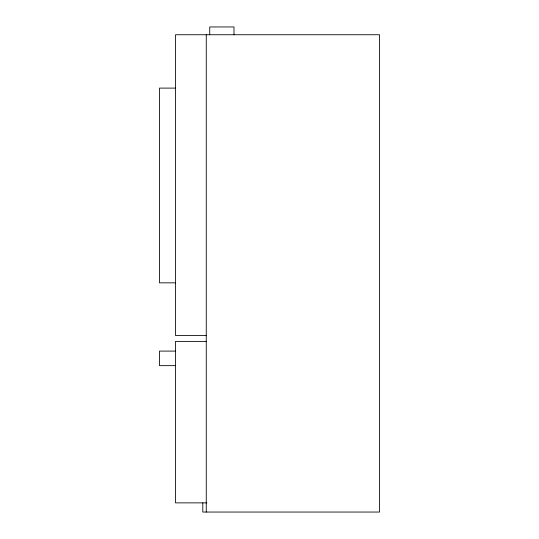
<?xml version="1.0" encoding="UTF-8"?>
<svg xmlns="http://www.w3.org/2000/svg" width="539" height="539" viewBox="0 0 539 539"><rect width="100%" height="100%" fill="white"/><g stroke="black" fill="none" stroke-linecap="round" stroke-linejoin="round"><path stroke-width="0.81" d="M175.512 88.106L159.483 88.106L159.483 282.84L175.512 282.84M206.262 335.507L175.512 335.507L175.512 34.745L379.517 34.745L379.517 512.05L202.799 512.05L202.799 502.867M206.262 341.396L175.512 341.396L175.512 502.867L206.922 502.867M175.512 351.098L159.483 351.098L159.483 365.651L175.512 365.651M233.987 34.745L233.987 26.95L209.732 26.95L209.732 34.745M206.262 34.745L206.262 512.05"/></g></svg>
